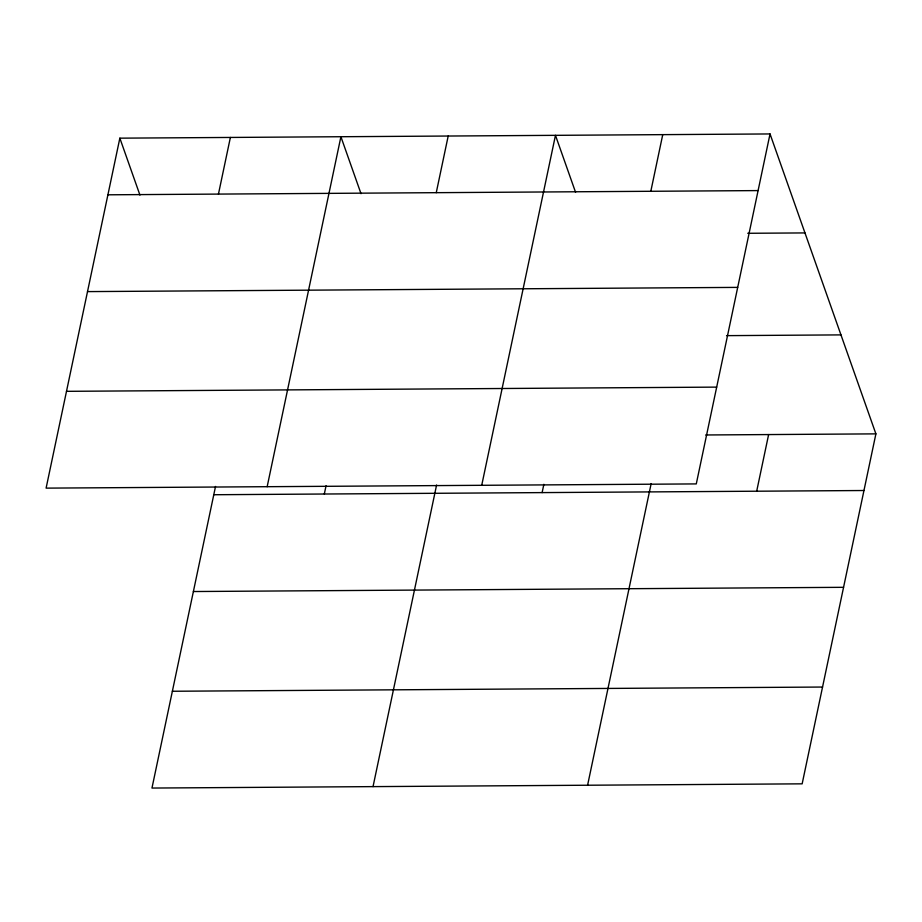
<?xml version="1.0" encoding="UTF-8"?>
<svg xmlns="http://www.w3.org/2000/svg" width="922" height="922" viewBox="0 0 922 922"><rect width="100%" height="100%" fill="white"/><g stroke="black" fill="none" stroke-linecap="round" stroke-linejoin="round"><path stroke-width="1.38" d="M119.848 138.162L46.1 488.13L696.283 483.912L770.031 133.944L119.848 138.162L139.948 195.107M218.445 194.093L230.385 137.447M215.529 486.447L151.969 788.056L802.152 783.838L875.9 433.87L770.031 133.944M267.161 486.701L340.91 136.733L361.009 193.678M324.313 494.019L326.065 485.733M436.256 192.686L448.196 136.03M373.03 786.616L436.59 485.018M481.722 485.306L555.47 135.338L575.57 192.283M542.124 492.602L543.865 484.315M650.817 191.292L662.745 134.635M587.591 785.233L651.151 483.624M756.685 491.219L768.625 434.562M107.909 194.807L758.091 190.589M747.754 233.289L804.964 232.92M87.509 291.606L737.692 287.387M726.536 335.643L840.968 334.893M66.499 391.331L716.682 387.113M705.687 434.977L875.9 433.87M213.777 494.734L863.96 490.516M193.39 591.532L843.561 587.314M172.368 691.258L822.551 687.04"/></g></svg>
